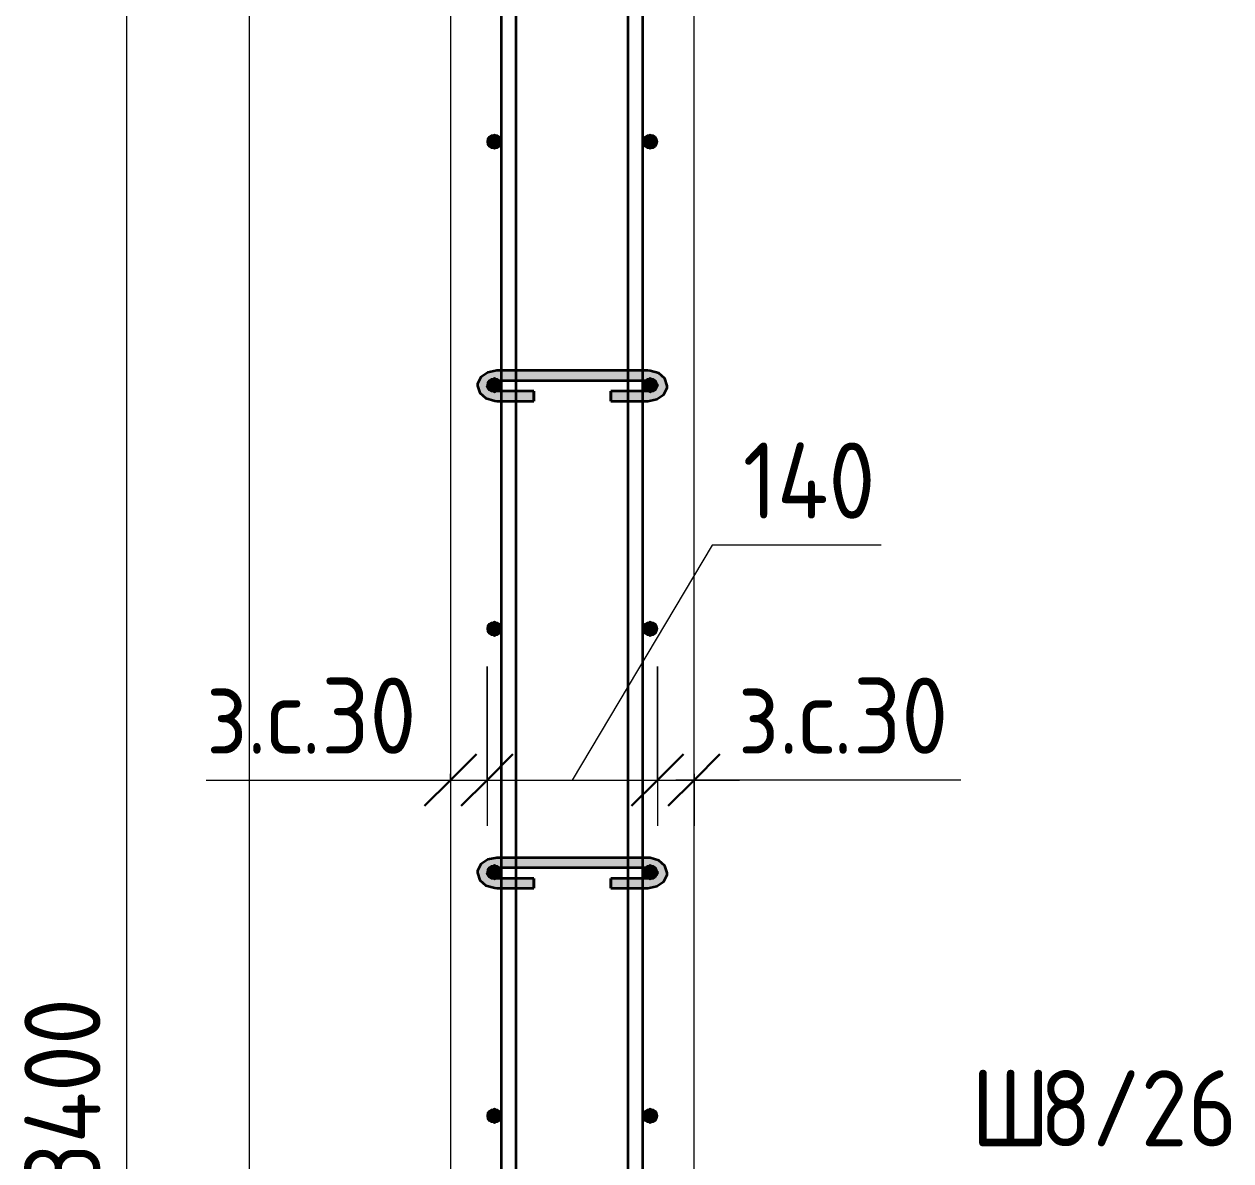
# Model space of a CAD drawing. Header units: millimetres. Extents: x 66339 to 175313, y -6307 to 14735.
# Drawn here: x 163956 to 164948, y -1137 to -203 of the extents above; entities that cross this region are included whole.
import ezdxf

# ---------------------------------------------------------------- set-up
doc = ezdxf.new("R2010")
doc.units = ezdxf.units.MM
for name, color, linetype, lineweight in [('AA_Dim', 7, 'Continuous', 9), ('AA_Dim-25', 7, 'Continuous', 9), ('AA_Oformlenie', 7, 'Continuous', 9), ('AA_Vinoska', 7, 'Continuous', 9), ('AF_Stena_Опалубка', 253, 'Continuous', 18), ('KR_Armatura', 7, 'Continuous', 20), ('KR_Armatura_Tonkie', 7, 'Continuous', 20)]:
    doc.layers.add(name, color=color, linetype=linetype, lineweight=lineweight)
doc.styles.add('ISOCPEUR_11', font='isocpeur.ttf', dxfattribs={"width": 0.9, "height": 62.5})
doc.dimstyles.new('00_Точн_3_знака__прозр__4', dxfattribs={"dimscale": 304.8, "dimtxt": 62.248823, "dimasz": 0.139436, "dimexe": 0.123031, "dimexo": 0.082021, "dimgap": 0.008202, "dimtad": 1, "dimdec": 3, "dimrnd": 0.001, "dimdsep": 46, "dimtxsty": 'ISOCPEUR_11', "dimblk1": 'OBLIQUE', "dimblk2": 'OBLIQUE', "dimsah": 1, "dimcen": 0.09, "dimdle": 0.123031, "dimazin": 0, "dimtfac": 1, "dimtdec": 4, "dimtix": 1, "dimtmove": 1, "dimatfit": 3, "dimfxl": 1, "dimtvp": 1, "dimtolj": 1, "dimtzin": 0, "dimlwd": 18, "dimlwe": 18, "dimarcsym": 2})
doc.dimstyles.new('00_Точн_3_знака__прозр__5', dxfattribs={"dimscale": 304.8, "dimtxt": 62.248823, "dimasz": 0.139436, "dimexe": 0.123031, "dimexo": 0.082021, "dimgap": 0.008202, "dimtad": 1, "dimdec": 3, "dimrnd": 0.001, "dimdsep": 46, "dimtxsty": 'ISOCPEUR_11', "dimblk1": 'OBLIQUE', "dimblk2": 'OBLIQUE', "dimsah": 1, "dimcen": 0.09, "dimdle": 0.123031, "dimazin": 0, "dimtfac": 1, "dimtdec": 4, "dimtix": 1, "dimtmove": 0, "dimatfit": 3, "dimfxl": 1, "dimtvp": 1, "dimtolj": 1, "dimtzin": 0, "dimlwd": 18, "dimlwe": 18, "dimarcsym": 2})

# ---------------------------------------------------------------- blocks, each defined once
blk = doc.blocks.new('261_Шпилька массив _НесАрм_РабПлоск_ - 8 А240-4097123-1-1 Армирование')
at = {"layer": 'KR_Armatura_Tonkie', "lineweight": 35}
for points in [[(-73416.9, -511.81), (-73416.9, -504.98), (-73423.08, -503.54), (-73424.41, -501.78), (-73424.9, -500.49), (-73423.83, -497.67), (-73420.9, -495.6), (-73416.9, -494.84), (-73416.9, -488.01), (-73423.44, -489.18), (-73425.75, -490.34), (-73429.39, -493.42), (-73431.68, -496.17), (-73432.9, -500.49), (-73431.68, -504.82), (-73428.21, -508.49), (-73422.79, -510.98), (-73420.8, -511.26)], [(-73293.06, -494.84), (-73293.06, -488.01), (-73416.9, -488.15), (-73416.9, -494.84), (-73297.06, -494.84)], [(-73297.06, -496.01), (-73293.06, -495.87), (-73293.06, -494.84), (-73416.9, -494.84), (-73416.9, -496.01), (-73300.4, -496.01)], [(-73293.06, -511.81), (-73286.94, -510.95), (-73281.75, -508.49), (-73278.12, -504.26), (-73277.06, -500.49), (-73278.28, -496.17), (-73280.66, -492.58), (-73285.55, -489.46), (-73293.06, -488.15), (-73293.06, -494.84), (-73289.06, -495.6), (-73286.13, -497.67), (-73285.13, -500.67), (-73285.68, -502.13), (-73287.6, -503.72), (-73293.06, -505.12), (-73293.06, -510.98)], [(-73386.6, -511.81), (-73386.6, -504.98), (-73416.9, -505.12), (-73416.9, -511.81), (-73401.06, -511.81)], [(-73300.4, -511.81), (-73293.06, -511.81), (-73293.06, -504.98), (-73323.36, -505.12), (-73323.36, -511.81), (-73309.06, -511.81)], [(-73401.06, -512.98), (-73386.6, -512.84), (-73386.6, -511.81), (-73416.9, -511.81), (-73416.9, -512.98), (-73413.06, -512.98)], [(-73297.06, -512.98), (-73293.06, -512.84), (-73293.06, -511.81), (-73323.36, -511.81), (-73323.36, -512.98), (-73300.4, -512.98)], [(-73416.9, -911.81), (-73416.9, -904.98), (-73423.31, -903.26), (-73424.41, -901.78), (-73424.9, -900.49), (-73423.83, -897.67), (-73420.9, -895.6), (-73416.9, -894.84), (-73416.9, -888.01), (-73422.96, -888.95), (-73425.75, -890.34), (-73429.39, -893.42), (-73431.68, -896.17), (-73432.9, -900.49), (-73431.68, -904.82), (-73428.21, -908.49), (-73422.79, -910.98), (-73420.8, -911.26)], [(-73328.9, -894.84), (-73293.06, -894.84), (-73293.06, -888.01), (-73416.9, -888.15), (-73416.9, -894.84), (-73385.9, -894.84)], [(-73293.06, -911.81), (-73286.94, -910.95), (-73281.75, -908.49), (-73278.28, -904.82), (-73277.06, -900.49), (-73278.28, -896.17), (-73280.66, -892.58), (-73285.55, -889.46), (-73293.06, -888.15), (-73293.06, -894.84), (-73289.06, -895.6), (-73286.13, -897.67), (-73285.13, -900.67), (-73285.68, -902.13), (-73287.6, -903.72), (-73293.06, -905.12), (-73293.06, -910.98)], [(-73385.9, -896.01), (-73293.06, -895.87), (-73293.06, -894.84), (-73416.9, -894.84), (-73416.9, -896.01), (-73401.06, -896.01)], [(-73413.06, -911.81), (-73386.6, -911.81), (-73386.6, -904.98), (-73416.9, -905.12), (-73416.9, -911.81), (-73414.4, -911.81)], [(-73401.06, -912.98), (-73386.6, -912.84), (-73386.6, -911.81), (-73416.9, -911.81), (-73416.9, -912.98), (-73413.06, -912.98)], [(-73309.06, -911.81), (-73293.06, -911.81), (-73293.06, -904.98), (-73323.36, -905.12), (-73323.36, -911.81)], [(-73297.06, -912.98), (-73293.06, -912.84), (-73293.06, -911.81), (-73323.36, -911.81), (-73323.36, -912.98), (-73300.4, -912.98)]]:
    blk.add_hatch(color=256, dxfattribs=at).paths.add_polyline_path(points)
h = blk.add_hatch(color=256, dxfattribs=at)
h.paths.add_polyline_path([(-73416.9, -512.98), (-73416.9, -511.81), (-73423.02, -510.95), (-73428.21, -508.49), (-73428.91, -508.15), (-73424.41, -511.35), (-73422.96, -512.04), (-73420.35, -512.44)])
h.paths.add_polyline_path([(-73424.34, -499.03), (-73423.08, -497.45), (-73416.9, -495.87), (-73416.9, -494.84), (-73420.9, -495.6), (-73423.84, -497.69), (-73424.06, -498.28)])
h = blk.add_hatch(color=256, dxfattribs=at)
h.paths.add_polyline_path([(-73293.06, -512.98), (-73285.55, -511.53), (-73280.66, -508.41), (-73278.28, -504.82), (-73281.75, -508.49), (-73287.17, -510.98), (-73293.06, -511.81), (-73293.06, -512.84)])
h.paths.add_polyline_path([(-73285.83, -498.57), (-73286.13, -497.67), (-73289.71, -495.47), (-73293.06, -494.84), (-73293.06, -496.01), (-73292.44, -496.1), (-73286.13, -498.46)])
h = blk.add_hatch(color=256, dxfattribs=at)
h.paths.add_polyline_path([(-73416.9, -912.98), (-73416.9, -911.81), (-73423.02, -910.95), (-73428.21, -908.49), (-73428.91, -908.15), (-73424.41, -911.35), (-73422.96, -912.04), (-73420.35, -912.44)])
h.paths.add_polyline_path([(-73424.34, -899.03), (-73423.08, -897.45), (-73416.9, -895.87), (-73416.9, -894.84), (-73420.9, -895.6), (-73423.84, -897.69), (-73424.06, -898.28)])
h = blk.add_hatch(color=256, dxfattribs=at)
h.paths.add_polyline_path([(-73293.06, -912.98), (-73285.55, -911.53), (-73280.66, -908.41), (-73278.28, -904.82), (-73281.75, -908.49), (-73287.17, -910.98), (-73293.06, -911.81), (-73293.06, -912.84)])
h.paths.add_polyline_path([(-73285.83, -898.57), (-73286.13, -897.67), (-73289.71, -895.47), (-73293.06, -894.84), (-73293.06, -896.01), (-73292.44, -896.1), (-73286.13, -898.46)])
for p, q in [((-73413.06, -488.01), (-73416.9, -488.01)), ((-73401.06, -488.01), (-73413.06, -488.01)), ((-73309.06, -488.01), (-73401.06, -488.01)), ((-73297.06, -488.01), (-73309.06, -488.01)), ((-73293.06, -488.01), (-73297.06, -488.01)), ((-73416.9, -496.01), (-73413.06, -496.01)), ((-73413.06, -504.98), (-73416.9, -504.98)), ((-73413.06, -496.01), (-73401.06, -496.01)), ((-73401.06, -504.98), (-73413.06, -504.98)), ((-73401.06, -496.01), (-73309.06, -496.01)), ((-73386.6, -504.98), (-73401.06, -504.98)), ((-73386.6, -504.98), (-73386.6, -511.81)), ((-73386.6, -506.15), (-73386.6, -505.12)), ((-73309.06, -504.98), (-73323.36, -504.98)), ((-73323.36, -511.81), (-73323.36, -504.98)), ((-73323.36, -505.12), (-73323.36, -506.15)), ((-73309.06, -496.01), (-73297.06, -496.01)), ((-73297.06, -504.98), (-73309.06, -504.98)), ((-73297.06, -496.01), (-73293.06, -496.01)), ((-73293.06, -504.98), (-73297.06, -504.98)), ((-73416.9, -512.98), (-73413.06, -512.98)), ((-73413.06, -512.98), (-73401.06, -512.98)), ((-73401.06, -512.98), (-73386.6, -512.98)), ((-73386.6, -512.84), (-73386.6, -506.15)), ((-73386.6, -511.81), (-73386.6, -512.98)), ((-73323.36, -506.15), (-73323.36, -512.84)), ((-73323.36, -512.98), (-73323.36, -511.81)), ((-73323.36, -512.98), (-73309.06, -512.98)), ((-73309.06, -512.98), (-73297.06, -512.98)), ((-73297.06, -512.98), (-73293.06, -512.98)), ((-73413.06, -888.01), (-73416.9, -888.01)), ((-73401.06, -888.01), (-73413.06, -888.01)), ((-73309.06, -888.01), (-73401.06, -888.01)), ((-73297.06, -888.01), (-73309.06, -888.01)), ((-73293.06, -888.01), (-73297.06, -888.01)), ((-73416.9, -896.01), (-73413.06, -896.01)), ((-73413.06, -896.01), (-73401.06, -896.01)), ((-73401.06, -896.01), (-73309.06, -896.01)), ((-73309.06, -896.01), (-73297.06, -896.01)), ((-73297.06, -896.01), (-73293.06, -896.01)), ((-73413.06, -904.98), (-73416.9, -904.98)), ((-73401.06, -904.98), (-73413.06, -904.98)), ((-73386.6, -904.98), (-73401.06, -904.98)), ((-73386.6, -904.98), (-73386.6, -911.81)), ((-73386.6, -906.15), (-73386.6, -905.12)), ((-73386.6, -912.84), (-73386.6, -906.15)), ((-73386.6, -911.81), (-73386.6, -912.98)), ((-73309.06, -904.98), (-73323.36, -904.98)), ((-73323.36, -911.81), (-73323.36, -904.98)), ((-73323.36, -905.12), (-73323.36, -906.15)), ((-73323.36, -906.15), (-73323.36, -912.84)), ((-73323.36, -912.98), (-73323.36, -911.81)), ((-73297.06, -904.98), (-73309.06, -904.98)), ((-73293.06, -904.98), (-73297.06, -904.98)), ((-73416.9, -912.98), (-73413.06, -912.98)), ((-73413.06, -912.98), (-73401.06, -912.98)), ((-73401.06, -912.98), (-73386.6, -912.98)), ((-73323.36, -912.98), (-73309.06, -912.98)), ((-73309.06, -912.98), (-73297.06, -912.98)), ((-73297.06, -912.98), (-73293.06, -912.98))]:
    blk.add_line(p, q, dxfattribs=at)
at = {"layer": 'KR_Armatura_Tonkie', "lineweight": 35, "flags": 128}
for points in [[(-73416.9, -488.01), (-73424.48, -489.47), (-73430.09, -493.37), (-73432.78, -498.93), (-73432.9, -500.49)], [(-73277.06, -500.49), (-73278.91, -494.61), (-73283.92, -490.21), (-73291.2, -488.09), (-73293.06, -488.01)], [(-73432.9, -500.49), (-73431.05, -506.38), (-73426.04, -510.78), (-73418.76, -512.9), (-73416.9, -512.98)], [(-73424.9, -500.49), (-73423.94, -498.49), (-73420.18, -496.44), (-73416.9, -496.01)], [(-73416.9, -504.98), (-73421.91, -503.91), (-73424.57, -501.66), (-73424.9, -500.49)], [(-73293.06, -496.01), (-73288.05, -497.08), (-73285.39, -499.33), (-73285.06, -500.49)], [(-73293.06, -512.98), (-73285.48, -511.52), (-73279.87, -507.62), (-73277.18, -502.06), (-73277.06, -500.49)], [(-73285.06, -500.49), (-73286.02, -502.5), (-73289.78, -504.55), (-73293.06, -504.98)], [(-73416.9, -888.01), (-73424.48, -889.47), (-73430.09, -893.37), (-73432.78, -898.93), (-73432.9, -900.49)], [(-73277.06, -900.49), (-73278.91, -894.61), (-73283.92, -890.21), (-73291.2, -888.09), (-73293.06, -888.01)], [(-73432.9, -900.49), (-73431.05, -906.38), (-73426.04, -910.78), (-73418.76, -912.9), (-73416.9, -912.98)], [(-73424.9, -900.49), (-73423.94, -898.49), (-73420.18, -896.44), (-73416.9, -896.01)], [(-73416.9, -904.98), (-73421.91, -903.91), (-73424.57, -901.66), (-73424.9, -900.49)], [(-73293.06, -896.01), (-73288.05, -897.08), (-73285.39, -899.33), (-73285.06, -900.49)], [(-73293.06, -912.98), (-73285.48, -911.52), (-73279.87, -907.62), (-73277.18, -902.06), (-73277.06, -900.49)], [(-73285.06, -900.49), (-73286.02, -902.5), (-73289.78, -904.55), (-73293.06, -904.98)]]:
    blk.add_lwpolyline(points, dxfattribs=at)
blk = doc.blocks.new('011_Прямоугольник обрыва _ЭлУзла_ - 011_Прямоугольник обрыва _ЭлУзла_-4122385-1-1 Армирование')
at = {"layer": 'AA_Oformlenie'}
blk.add_line((-73620.09, -1542.44), (-73620.09, 2048.97), dxfattribs=at)
blk = doc.blocks.new('DIMBLOCK66-1-1 Армирование')
at = {"layer": 'AA_Dim-25', "lineweight": 30}
for p, q in [((164040.8, 500), (164019.55, 521.25)), ((164040.8, 500), (164062.05, 478.75)), ((164040.8, -2900), (164019.55, -2878.75)), ((164040.8, -2900), (164062.05, -2921.25))]:
    blk.add_line(p, q, dxfattribs=at)
at = {"layer": 'AA_Dim-25', "lineweight": 18}
for p, q in [((164311.64, 500), (164003.3, 500)), ((164040.8, -2900), (164040.8, 500)), ((164040.8, 500), (164311.64, 500)), ((164439.64, -2900), (164003.3, -2900)), ((164040.8, -2900), (164439.64, -2900))]:
    blk.add_line(p, q, dxfattribs=at)
at = {"layer": 'AA_Dim-25', "color": 0, "lineweight": 18, "insert": (163956.65, -1414.88), "char_height": 62.5, "width": 515.7076, "attachment_point": 1, "rotation": 90, "line_spacing_factor": 1.149209, "style": 'ISOCPEUR_11'}
blk.add_mtext('200х17=3400', dxfattribs=at)
blk = doc.blocks.new('_Oblique')
at = {"color": 0, "linetype": 'ByBlock', "lineweight": -2}
blk.add_line((-0.5, -0.5), (0.5, 0.5), dxfattribs=at)
blk = doc.blocks.new('DIMBLOCK84-1-1 Армирование')
at = {"layer": 'AA_Dim-25', "lineweight": 18}
for p, q in [((164336.64, -731), (164336.64, -861.79)), ((164336.64, -824.29), (164336.64, -731)), ((164306.64, -819.24), (164306.64, -861.79)), ((164306.64, -824.29), (164306.64, -819.24)), ((164105.87, -824.29), (164314.02, -824.29)), ((164269.14, -824.29), (164336.64, -824.29)), ((164314.02, -824.29), (164321.64, -824.29))]:
    blk.add_line(p, q, dxfattribs=at)
at = {"layer": 'AA_Dim-25', "lineweight": 30}
for p, q in [((164306.64, -824.29), (164327.89, -803.04)), ((164336.64, -824.29), (164357.89, -803.04)), ((164306.64, -824.29), (164285.39, -845.54)), ((164336.64, -824.29), (164315.39, -845.54))]:
    blk.add_line(p, q, dxfattribs=at)
at = {"layer": 'AA_Dim-25', "color": 0, "lineweight": 18, "insert": (164105.87, -740.14), "char_height": 62.5, "width": 219.7862, "attachment_point": 1, "line_spacing_factor": 1.149209, "style": 'ISOCPEUR_11'}
blk.add_mtext('з.с.30', dxfattribs=at)
blk = doc.blocks.new('DIMBLOCK85-1-1 Армирование')
at = {"layer": 'AA_Dim-25', "lineweight": 18}
for p, q in [((164521.66, -631.23), (164406.64, -824.29)), ((164660.38, -631.23), (164521.66, -631.23)), ((164336.64, -731), (164336.64, -861.79)), ((164336.64, -824.29), (164336.64, -731)), ((164476.64, -731), (164476.64, -861.79)), ((164476.64, -824.29), (164476.64, -731)), ((164336.64, -824.29), (164476.64, -824.29))]:
    blk.add_line(p, q, dxfattribs=at)
at = {"layer": 'AA_Dim-25', "lineweight": 30}
for p, q in [((164336.64, -824.29), (164357.89, -803.04)), ((164476.64, -824.29), (164497.89, -803.04)), ((164336.64, -824.29), (164315.39, -845.54)), ((164476.64, -824.29), (164455.39, -845.54))]:
    blk.add_line(p, q, dxfattribs=at)
at = {"layer": 'AA_Dim-25', "color": 0, "lineweight": 18, "insert": (164546.66, -547.08), "char_height": 62.5, "width": 136.4686, "attachment_point": 1, "line_spacing_factor": 1.149209, "style": 'ISOCPEUR_11'}
blk.add_mtext('140', dxfattribs=at)
blk = doc.blocks.new('DIMBLOCK86-1-1 Армирование')
at = {"layer": 'AA_Dim-25', "lineweight": 18}
for p, q in [((164476.64, -731), (164476.64, -861.79)), ((164476.64, -824.29), (164476.64, -731)), ((164506.64, -819.24), (164506.64, -861.79)), ((164506.64, -824.29), (164506.64, -819.24)), ((164476.64, -824.29), (164544.14, -824.29)), ((164517.65, -824.29), (164491.64, -824.29)), ((164725.8, -824.29), (164517.65, -824.29))]:
    blk.add_line(p, q, dxfattribs=at)
at = {"layer": 'AA_Dim-25', "lineweight": 30}
for p, q in [((164476.64, -824.29), (164497.89, -803.04)), ((164506.64, -824.29), (164527.89, -803.04)), ((164476.64, -824.29), (164455.39, -845.54)), ((164506.64, -824.29), (164485.39, -845.54))]:
    blk.add_line(p, q, dxfattribs=at)
at = {"layer": 'AA_Dim-25', "color": 0, "lineweight": 18, "insert": (164542.65, -740.14), "char_height": 62.5, "width": 219.7862, "attachment_point": 1, "line_spacing_factor": 1.149209, "style": 'ISOCPEUR_11'}
blk.add_mtext('з.с.30', dxfattribs=at)

msp = doc.modelspace()

# ---------------------------------------------------------------- hatches: boundary and pattern name
at = {"layer": 'KR_Armatura'}
h = msp.add_hatch(color=256, dxfattribs=at)
edge = h.paths.add_edge_path()
edge.add_arc((164342.6448, -300), 6, 0, 360)
for points in [[(164342.6448, -306), (164347.8409, -303), (164347.8409, -297), (164342.6448, -294), (164337.4486, -297), (164337.4486, -303)], [(164470.6448, -306), (164475.8409, -303), (164475.8409, -297), (164470.6448, -294), (164465.4486, -297), (164465.4486, -303)], [(164342.6448, -506), (164347.8409, -503), (164347.8409, -497), (164342.6448, -494), (164337.4486, -497), (164337.4486, -503), (164339.6374, -504.2637)], [(164470.6448, -506), (164475.8409, -503), (164475.8409, -497), (164470.6448, -494), (164465.4486, -497), (164465.4486, -503), (164467.6374, -504.2637)], [(164342.6448, -706), (164347.8409, -703), (164347.8409, -697), (164342.6448, -694), (164337.4486, -697), (164337.4486, -703)], [(164470.6448, -706), (164475.8409, -703), (164475.8409, -697), (164470.6448, -694), (164465.4486, -697), (164465.4486, -703)], [(164342.6448, -906), (164347.8409, -903), (164347.8409, -897), (164342.6448, -894), (164337.4486, -897), (164337.4486, -903), (164337.8924, -903.2562)], [(164470.6448, -906), (164475.8409, -903), (164475.8409, -897), (164470.6448, -894), (164465.4486, -897), (164465.4486, -903), (164465.8924, -903.2562)], [(164342.6448, -1106), (164347.8409, -1103), (164347.8409, -1097), (164342.6448, -1094), (164337.4486, -1097), (164337.4486, -1103)], [(164470.6448, -1106), (164475.8409, -1103), (164475.8409, -1097), (164470.6448, -1094), (164465.4486, -1097), (164465.4486, -1103)]]:
    msp.add_hatch(color=256, dxfattribs=at).paths.add_polyline_path(points)
h = msp.add_hatch(color=256, dxfattribs=at)
edge = h.paths.add_edge_path()
edge.add_arc((164470.6448, -300), 6, 0, 360)
h = msp.add_hatch(color=256, dxfattribs=at)
edge = h.paths.add_edge_path()
edge.add_arc((164342.6448, -500), 6, 0, 360)
h = msp.add_hatch(color=256, dxfattribs=at)
edge = h.paths.add_edge_path()
edge.add_arc((164470.6448, -500), 6, 0, 360)
h = msp.add_hatch(color=256, dxfattribs=at)
edge = h.paths.add_edge_path()
edge.add_arc((164342.6448, -700), 6, 0, 360)
h = msp.add_hatch(color=256, dxfattribs=at)
edge = h.paths.add_edge_path()
edge.add_arc((164470.6448, -700), 6, 0, 360)
h = msp.add_hatch(color=256, dxfattribs=at)
edge = h.paths.add_edge_path()
edge.add_arc((164342.6448, -900), 6, 0, 360)
h = msp.add_hatch(color=256, dxfattribs=at)
edge = h.paths.add_edge_path()
edge.add_arc((164470.6448, -900), 6, 0, 360)
h = msp.add_hatch(color=256, dxfattribs=at)
edge = h.paths.add_edge_path()
edge.add_arc((164342.6448, -1100), 6, 0, 360)
h = msp.add_hatch(color=256, dxfattribs=at)
edge = h.paths.add_edge_path()
edge.add_arc((164470.6448, -1100), 6, 0, 360)

# ---------------------------------------------------------------- linework, layer by layer
at = {"layer": 'AF_Stena_Опалубка', "lineweight": 20}
for p, q in [((164306.6448, 730), (164306.6448, -2950)), ((164506.6448, -2942), (164506.6448, 730))]:
    msp.add_line(p, q, dxfattribs=at)
at = {"layer": 'KR_Armatura'}
for p, q in [((164342.6448, -294), (164337.4486, -297)), ((164337.4486, -297), (164337.4486, -303)), ((164347.8409, -297), (164342.6448, -294)), ((164347.8409, -303), (164347.8409, -297)), ((164470.6448, -294), (164465.4486, -297)), ((164465.4486, -297), (164465.4486, -303)), ((164475.8409, -297), (164470.6448, -294)), ((164475.8409, -303), (164475.8409, -297)), ((164337.4486, -303), (164342.6448, -306)), ((164342.6448, -306), (164347.8409, -303)), ((164465.4486, -303), (164470.6448, -306)), ((164470.6448, -306), (164475.8409, -303)), ((164342.6448, -494), (164337.4486, -497)), ((164347.8409, -497), (164342.6448, -494)), ((164470.6448, -494), (164465.4486, -497)), ((164475.8409, -497), (164470.6448, -494)), ((164337.4486, -497), (164337.4486, -503)), ((164337.4486, -503), (164339.6374, -504.2637)), ((164339.6374, -504.2637), (164342.6448, -506)), ((164342.6448, -506), (164347.8409, -503)), ((164347.8409, -503), (164347.8409, -497)), ((164465.4486, -497), (164465.4486, -503)), ((164465.4486, -503), (164467.6374, -504.2637)), ((164467.6374, -504.2637), (164470.6448, -506)), ((164470.6448, -506), (164475.8409, -503)), ((164475.8409, -503), (164475.8409, -497)), ((164342.6448, -694), (164337.4486, -697)), ((164337.4486, -697), (164337.4486, -703)), ((164337.4486, -703), (164342.6448, -706)), ((164347.8409, -697), (164342.6448, -694)), ((164342.6448, -706), (164347.8409, -703)), ((164347.8409, -703), (164347.8409, -697)), ((164470.6448, -694), (164465.4486, -697)), ((164465.4486, -697), (164465.4486, -703)), ((164465.4486, -703), (164470.6448, -706)), ((164475.8409, -697), (164470.6448, -694)), ((164470.6448, -706), (164475.8409, -703)), ((164475.8409, -703), (164475.8409, -697)), ((164342.6448, -894), (164337.4486, -897)), ((164337.4486, -897), (164337.4486, -903)), ((164347.8409, -897), (164342.6448, -894)), ((164347.8409, -903), (164347.8409, -897)), ((164470.6448, -894), (164465.4486, -897)), ((164465.4486, -897), (164465.4486, -903)), ((164475.8409, -897), (164470.6448, -894)), ((164475.8409, -903), (164475.8409, -897)), ((164337.4486, -903), (164337.8924, -903.2562)), ((164337.8924, -903.2562), (164342.6448, -906)), ((164342.6448, -906), (164347.8409, -903)), ((164465.4486, -903), (164465.8924, -903.2562)), ((164465.8924, -903.2562), (164470.6448, -906)), ((164470.6448, -906), (164475.8409, -903)), ((164342.6448, -1094), (164337.4486, -1097)), ((164337.4486, -1097), (164337.4486, -1103)), ((164347.8409, -1097), (164342.6448, -1094)), ((164347.8409, -1103), (164347.8409, -1097)), ((164470.6448, -1094), (164465.4486, -1097)), ((164465.4486, -1097), (164465.4486, -1103)), ((164475.8409, -1097), (164470.6448, -1094)), ((164475.8409, -1103), (164475.8409, -1097)), ((164337.4486, -1103), (164342.6448, -1106)), ((164342.6448, -1106), (164347.8409, -1103)), ((164465.4486, -1103), (164470.6448, -1106)), ((164470.6448, -1106), (164475.8409, -1103))]:
    msp.add_line(p, q, dxfattribs=at)
for centre in [(164342.6448, -300), (164470.6448, -300), (164342.6448, -500), (164470.6448, -500), (164342.6448, -700), (164470.6448, -700), (164342.6448, -900), (164470.6448, -900), (164342.6448, -1100), (164470.6448, -1100)]:
    msp.add_circle(centre, 6, dxfattribs=at)
at = {"layer": 'KR_Armatura_Tonkie', "lineweight": 35}
for p, q in [((164348.6448, -2942), (164348.6448, 700)), ((164360.6448, -2942), (164360.6448, 700)), ((164452.6448, -2942), (164452.6448, 700)), ((164464.6448, -2942), (164464.6448, 700))]:
    msp.add_line(p, q, dxfattribs=at)

# ---------------------------------------------------------------- block references
at = {"layer": 'AA_Oformlenie'}
msp.add_blockref('011_Прямоугольник обрыва _ЭлУзла_ - 011_Прямоугольник обрыва _ЭлУзла_-4122385-1-1 Армирование', (237761.7064, 0), dxfattribs=at)
at = {"layer": 'KR_Armatura_Tonkie', "lineweight": 35}
msp.add_blockref('261_Шпилька массив _НесАрм_РабПлоск_ - 8 А240-4097123-1-1 Армирование', (237761.7064, 0), dxfattribs=at)

# ---------------------------------------------------------------- texts
at = {"layer": 'AA_Vinoska', "char_height": 62.5, "attachment_point": 1, "style": 'ISOCPEUR_11'}
for s, insert, width in [('\\fISOCPEUR|b0|i0|c204|p34|;\\W.9;Ш', (164734.1295, -1062.5502), 68.544281), ('8/26', (164790.6842, -1062.5502), 194.810062)]:
    msp.add_mtext(s, dxfattribs=dict(at, insert=insert, width=width))

# ---------------------------------------------------------------- dimensions: what is measured, and where the dimension line sits
at = {"layer": 'AA_Dim', "lineweight": 18}
dim = msp.add_linear_dim(base=(164040.8015, 500), p1=(164464.6448, -2900), p2=(164336.6448, 500), angle=90, dimstyle='00_Точн_3_знака__прозр__5', override={"dimpost": '200х17=<>', "dimfxl": 3402.408559}, dxfattribs=at)
dim.commit()
dim.dimension.update_dxf_attribs({"geometry": 'DIMBLOCK66-1-1 Армирование', "text_midpoint": (164007.0515, -1200)})
for base, p1, p2, override, picture, middle in [((164476.6448, -824.2927), (164336.6448, -706), (164476.6448, -706), {"dimpost": '<>', "dimfxl": 140}, 'DIMBLOCK85-1-1 Армирование', (164614.8897, -588.743)), ((164336.6448, -824.2927), (164306.6448, -794.2407), (164336.6448, -706), {"dimpost": 'з.с.<>', "dimfxl": 93.200927}, 'DIMBLOCK84-1-1 Армирование', (164215.7598, -781.8059)), ((164506.6448, -824.2927), (164476.6448, -706), (164506.6448, -794.2407), {"dimpost": 'з.с.<>', "dimfxl": 93.200927}, 'DIMBLOCK86-1-1 Армирование', (164652.54, -781.8059))]:
    dim = msp.add_linear_dim(base=base, p1=p1, p2=p2, dimstyle='00_Точн_3_знака__прозр__4', override=override, dxfattribs=at)
    dim.commit()
    dim.dimension.update_dxf_attribs({"geometry": picture, "text_midpoint": middle, "dimtype": 160})

doc.saveas('drawing.dxf')
